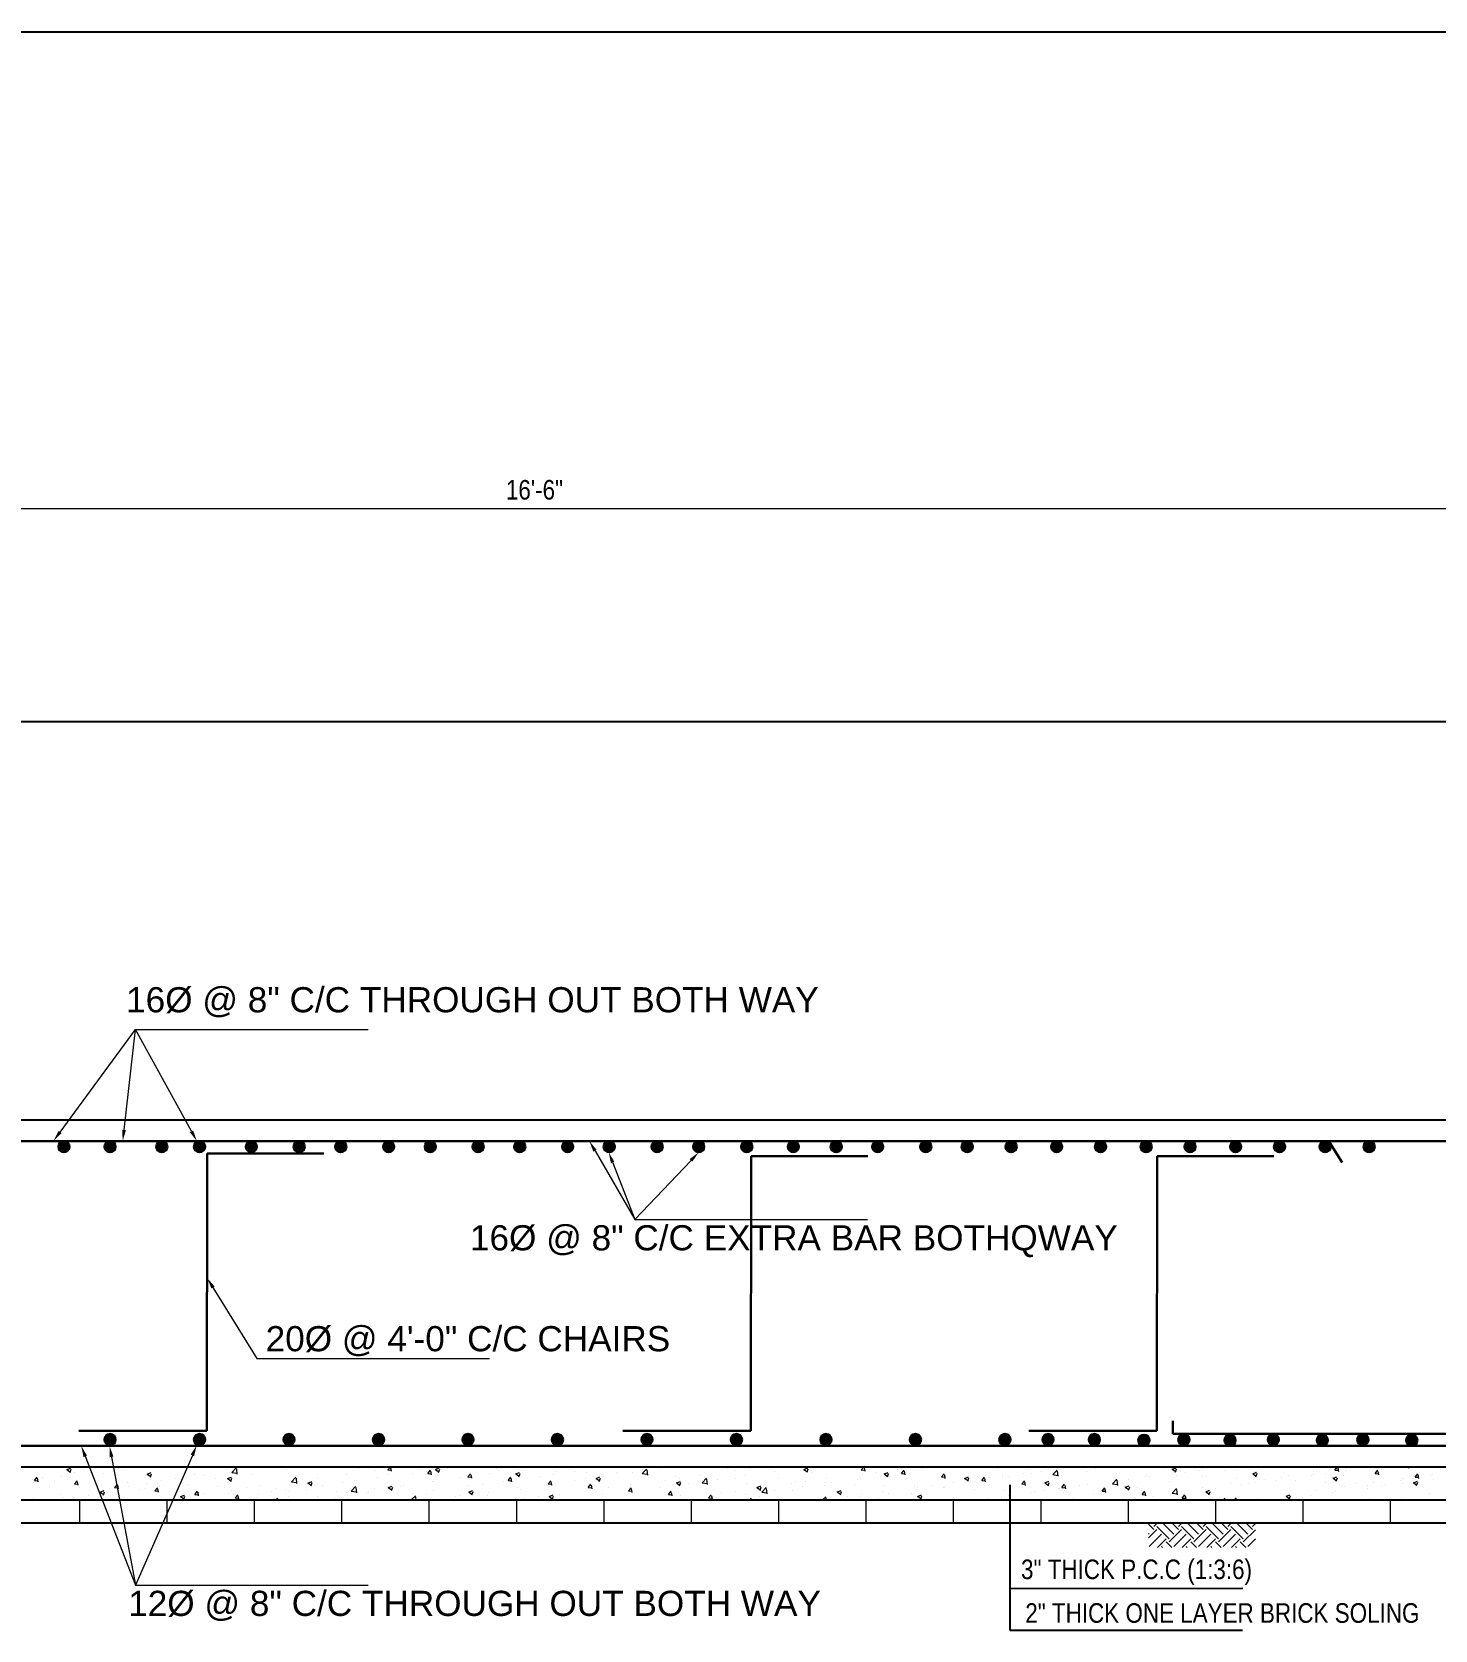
# Model space of a CAD drawing. Header units: inches. Extents: x 57837 to 133168, y 6972 to 27776.
# Drawn here: x 68206 to 68708, y 19465 to 20037 of the extents above; entities that cross this region are included whole.
import ezdxf

# ---------------------------------------------------------------- set-up
doc = ezdxf.new("R2010")
doc.units = ezdxf.units.IN
doc.header["$MEASUREMENT"] = 0
for name, color, linetype, lineweight in [('DIM', 2, 'Continuous', 13), ('HACTH', 153, 'Continuous', 5), ('HATCH', 74, 'Continuous', 5), ('ROD', 1, 'Continuous', 40), ('rod position', 1, 'Continuous', 30)]:
    doc.layers.add(name, color=color, linetype=linetype, lineweight=lineweight)
doc.layers.add('elevation', color=3, linetype='Continuous')
doc.layers.add('text', color=255, linetype='Continuous')
doc.styles.add('Arial', font='arial.ttf', dxfattribs={"height": 6.5})
doc.styles.get("Standard").update_dxf_attribs({"font": 'ARIALN.TTF', "height": 7})

msp = doc.modelspace()

# ---------------------------------------------------------------- hatches: boundary and pattern name
at = {"layer": 'ROD'}
h = msp.add_hatch(color=5, dxfattribs=at)
h.set_gradient(color1=(0, 0, 255), one_color=1, tint=1, name='SPHERICAL')
h.paths.add_polyline_path([(68219.85, 19637.99, 1), (68215.85, 19637.99, 1)])
h = msp.add_hatch(color=5, dxfattribs=at)
h.set_gradient(color1=(0, 0, 255), one_color=1, tint=1, name='SPHERICAL')
h.paths.add_polyline_path([(68236.34, 19637.99, 1), (68232.34, 19637.99, 1)])
h = msp.add_hatch(color=5, dxfattribs=at)
h.set_gradient(color1=(0, 0, 255), one_color=1, tint=1, name='SPHERICAL')
h.paths.add_polyline_path([(68254.85, 19637.99, 1), (68250.85, 19637.99, 1)])
h = msp.add_hatch(color=5, dxfattribs=at)
h.set_gradient(color1=(0, 0, 255), one_color=1, tint=1, name='SPHERICAL')
h.paths.add_polyline_path([(68268.34, 19637.99, 1), (68264.34, 19637.99, 1)])
h = msp.add_hatch(color=5, dxfattribs=at)
h.set_gradient(color1=(0, 0, 255), one_color=1, tint=1, name='SPHERICAL')
h.paths.add_polyline_path([(68286.85, 19637.99, 1), (68282.85, 19637.99, 1)])
h = msp.add_hatch(color=5, dxfattribs=at)
h.set_gradient(color1=(0, 0, 255), one_color=1, tint=1, name='SPHERICAL')
h.paths.add_polyline_path([(68303.97, 19637.99, 1), (68299.97, 19637.99, 1)])
h = msp.add_hatch(color=5, dxfattribs=at)
h.set_gradient(color1=(0, 0, 255), one_color=1, tint=1, name='SPHERICAL')
h.paths.add_polyline_path([(68318.85, 19637.99, 1), (68314.85, 19637.99, 1)])
h = msp.add_hatch(color=5, dxfattribs=at)
h.set_gradient(color1=(0, 0, 255), one_color=1, tint=1, name='SPHERICAL')
h.paths.add_polyline_path([(68335.97, 19637.99, 1), (68331.97, 19637.99, 1)])
h = msp.add_hatch(color=5, dxfattribs=at)
h.set_gradient(color1=(0, 0, 255), one_color=1, tint=1, name='SPHERICAL')
h.paths.add_polyline_path([(68350.85, 19637.99, 1), (68346.85, 19637.99, 1)])
h = msp.add_hatch(color=5, dxfattribs=at)
h.set_gradient(color1=(0, 0, 255), one_color=1, tint=1, name='SPHERICAL')
h.paths.add_polyline_path([(68367.97, 19637.99, 1), (68363.97, 19637.99, 1)])
h = msp.add_hatch(color=5, dxfattribs=at)
h.set_gradient(color1=(0, 0, 255), one_color=1, tint=1, name='SPHERICAL')
h.paths.add_polyline_path([(68382.85, 19637.99, 1), (68378.85, 19637.99, 1)])
h = msp.add_hatch(color=5, dxfattribs=at)
h.set_gradient(color1=(0, 0, 255), one_color=1, tint=1, name='SPHERICAL')
h.paths.add_polyline_path([(68399.97, 19637.99, 1), (68395.97, 19637.99, 1)])
h = msp.add_hatch(color=5, dxfattribs=at)
h.set_gradient(color1=(0, 0, 255), one_color=1, tint=1, name='SPHERICAL')
h.paths.add_polyline_path([(68414.85, 19637.99, 1), (68410.85, 19637.99, 1)])
h = msp.add_hatch(color=5, dxfattribs=at)
h.set_gradient(color1=(0, 0, 255), one_color=1, tint=1, name='SPHERICAL')
h.paths.add_polyline_path([(68431.97, 19637.99, 1), (68427.97, 19637.99, 1)])
h = msp.add_hatch(color=5, dxfattribs=at)
h.set_gradient(color1=(0, 0, 255), one_color=1, tint=1, name='SPHERICAL')
h.paths.add_polyline_path([(68446.85, 19637.99, 1), (68442.85, 19637.99, 1)])
h = msp.add_hatch(color=5, dxfattribs=at)
h.set_gradient(color1=(0, 0, 255), one_color=1, tint=1, name='SPHERICAL')
h.paths.add_polyline_path([(68464.03, 19637.99, 1), (68460.03, 19637.99, 1)])
h = msp.add_hatch(color=5, dxfattribs=at)
h.set_gradient(color1=(0, 0, 255), one_color=1, tint=1, name='SPHERICAL')
h.paths.add_polyline_path([(68480.67, 19637.99, 1), (68476.67, 19637.99, 1)])
h = msp.add_hatch(color=5, dxfattribs=at)
h.set_gradient(color1=(0, 0, 255), one_color=1, tint=1, name='SPHERICAL')
h.paths.add_polyline_path([(68496.03, 19637.99, 1), (68492.03, 19637.99, 1)])
h = msp.add_hatch(color=5, dxfattribs=at)
h.set_gradient(color1=(0, 0, 255), one_color=1, tint=1, name='SPHERICAL')
h.paths.add_polyline_path([(68510.85, 19637.99, 1), (68506.85, 19637.99, 1)])
h = msp.add_hatch(color=5, dxfattribs=at)
h.set_gradient(color1=(0, 0, 255), one_color=1, tint=1, name='SPHERICAL')
h.paths.add_polyline_path([(68528.03, 19637.99, 1), (68524.03, 19637.99, 1)])
h = msp.add_hatch(color=5, dxfattribs=at)
h.set_gradient(color1=(0, 0, 255), one_color=1, tint=1, name='SPHERICAL')
h.paths.add_polyline_path([(68542.85, 19637.99, 1), (68538.85, 19637.99, 1)])
h = msp.add_hatch(color=5, dxfattribs=at)
h.set_gradient(color1=(0, 0, 255), one_color=1, tint=1, name='SPHERICAL')
h.paths.add_polyline_path([(68558.55, 19637.99, 1), (68554.55, 19637.99, 1)])
h = msp.add_hatch(color=5, dxfattribs=at)
h.set_gradient(color1=(0, 0, 255), one_color=1, tint=1, name='SPHERICAL')
h.paths.add_polyline_path([(68574.85, 19637.99, 1), (68570.85, 19637.99, 1)])
h = msp.add_hatch(color=5, dxfattribs=at)
h.set_gradient(color1=(0, 0, 255), one_color=1, tint=1, name='SPHERICAL')
h.paths.add_polyline_path([(68590.55, 19637.99, 1), (68586.55, 19637.99, 1)])
h = msp.add_hatch(color=5, dxfattribs=at)
h.set_gradient(color1=(0, 0, 255), one_color=1, tint=1, name='SPHERICAL')
h.paths.add_polyline_path([(68606.85, 19637.99, 1), (68602.85, 19637.99, 1)])
h = msp.add_hatch(color=5, dxfattribs=at)
h.set_gradient(color1=(0, 0, 255), one_color=1, tint=1, name='SPHERICAL')
h.paths.add_polyline_path([(68622.55, 19637.99, 1), (68618.55, 19637.99, 1)])
h = msp.add_hatch(color=5, dxfattribs=at)
h.set_gradient(color1=(0, 0, 255), one_color=1, tint=1, name='SPHERICAL')
h.paths.add_polyline_path([(68638.85, 19637.99, 1), (68634.85, 19637.99, 1)])
h = msp.add_hatch(color=5, dxfattribs=at)
h.set_gradient(color1=(0, 0, 255), one_color=1, tint=1, name='SPHERICAL')
h.paths.add_polyline_path([(68654.55, 19637.99, 1), (68650.55, 19637.99, 1)])
h = msp.add_hatch(color=5, dxfattribs=at)
h.set_gradient(color1=(0, 0, 255), one_color=1, tint=1, name='SPHERICAL')
h.paths.add_polyline_path([(68670.85, 19637.99, 1), (68666.85, 19637.99, 1)])
h = msp.add_hatch(color=5, dxfattribs=at)
h.set_gradient(color1=(0, 0, 255), one_color=1, tint=1, name='SPHERICAL')
h.paths.add_polyline_path([(68686.6, 19637.99, 1), (68682.6, 19637.99, 1)])
h = msp.add_hatch(color=5, dxfattribs=at)
h.set_gradient(color1=(0, 0, 255), one_color=1, tint=1, name='SPHERICAL')
h.paths.add_polyline_path([(68236.34, 19533.22, 1), (68232.34, 19533.22, 1)])
h = msp.add_hatch(color=5, dxfattribs=at)
h.set_gradient(color1=(0, 0, 255), one_color=1, tint=1, name='SPHERICAL')
h.paths.add_polyline_path([(68268.34, 19533.22, 1), (68264.34, 19533.22, 1)])
h = msp.add_hatch(color=5, dxfattribs=at)
h.set_gradient(color1=(0, 0, 255), one_color=1, tint=1, name='SPHERICAL')
h.paths.add_polyline_path([(68300.34, 19533.22, 1), (68296.34, 19533.22, 1)])
h = msp.add_hatch(color=5, dxfattribs=at)
h.set_gradient(color1=(0, 0, 255), one_color=1, tint=1, name='SPHERICAL')
h.paths.add_polyline_path([(68332.34, 19533.22, 1), (68328.34, 19533.22, 1)])
h = msp.add_hatch(color=5, dxfattribs=at)
h.set_gradient(color1=(0, 0, 255), one_color=1, tint=1, name='SPHERICAL')
h.paths.add_polyline_path([(68364.34, 19533.22, 1), (68360.34, 19533.22, 1)])
h = msp.add_hatch(color=5, dxfattribs=at)
h.set_gradient(color1=(0, 0, 255), one_color=1, tint=1, name='SPHERICAL')
h.paths.add_polyline_path([(68396.34, 19533.22, 1), (68392.34, 19533.22, 1)])
h = msp.add_hatch(color=5, dxfattribs=at)
h.set_gradient(color1=(0, 0, 255), one_color=1, tint=1, name='SPHERICAL')
h.paths.add_polyline_path([(68428.34, 19533.22, 1), (68424.34, 19533.22, 1)])
h = msp.add_hatch(color=5, dxfattribs=at)
h.set_gradient(color1=(0, 0, 255), one_color=1, tint=1, name='SPHERICAL')
h.paths.add_polyline_path([(68460.34, 19533.22, 1), (68456.34, 19533.22, 1)])
h = msp.add_hatch(color=5, dxfattribs=at)
h.set_gradient(color1=(0, 0, 255), one_color=1, tint=1, name='SPHERICAL')
h.paths.add_polyline_path([(68492.34, 19533.22, 1), (68488.34, 19533.22, 1)])
h = msp.add_hatch(color=5, dxfattribs=at)
h.set_gradient(color1=(0, 0, 255), one_color=1, tint=1, name='SPHERICAL')
h.paths.add_polyline_path([(68524.34, 19533.22, 1), (68520.34, 19533.22, 1)])
h = msp.add_hatch(color=5, dxfattribs=at)
h.set_gradient(color1=(0, 0, 255), one_color=1, tint=1, name='SPHERICAL')
h.paths.add_polyline_path([(68556.34, 19533.22, 1), (68552.34, 19533.22, 1)])
h = msp.add_hatch(color=5, dxfattribs=at)
h.set_gradient(color1=(0, 0, 255), one_color=1, tint=1, name='SPHERICAL')
h.paths.add_polyline_path([(68571.76, 19533.22, 1), (68567.76, 19533.22, 1)])
h = msp.add_hatch(color=5, dxfattribs=at)
h.set_gradient(color1=(0, 0, 255), one_color=1, tint=1, name='SPHERICAL')
h.paths.add_polyline_path([(68588.34, 19533.22, 1), (68584.34, 19533.22, 1)])
h = msp.add_hatch(color=5, dxfattribs=at)
h.set_gradient(color1=(0, 0, 255), one_color=1, tint=1, name='SPHERICAL')
h.paths.add_polyline_path([(68606.04, 19532.96, 1), (68602.04, 19532.96, 1)])
h = msp.add_hatch(color=5, dxfattribs=at)
h.set_gradient(color1=(0, 0, 255), one_color=1, tint=1, name='SPHERICAL')
h.paths.add_polyline_path([(68620.34, 19533.22, 1), (68616.34, 19533.22, 1)])
h = msp.add_hatch(color=5, dxfattribs=at)
h.set_gradient(color1=(0, 0, 255), one_color=1, tint=1, name='SPHERICAL')
h.paths.add_polyline_path([(68636.85, 19532.96, 1), (68632.85, 19532.96, 1)])
h = msp.add_hatch(color=5, dxfattribs=at)
h.set_gradient(color1=(0, 0, 255), one_color=1, tint=1, name='SPHERICAL')
h.paths.add_polyline_path([(68652.34, 19533.22, 1), (68648.34, 19533.22, 1)])
h = msp.add_hatch(color=5, dxfattribs=at)
h.set_gradient(color1=(0, 0, 255), one_color=1, tint=1, name='SPHERICAL')
h.paths.add_polyline_path([(68669.85, 19532.96, 1), (68665.85, 19532.96, 1)])
h = msp.add_hatch(color=5, dxfattribs=at)
h.set_gradient(color1=(0, 0, 255), one_color=1, tint=1, name='SPHERICAL')
h.paths.add_polyline_path([(68684.34, 19533.22, 1), (68680.34, 19533.22, 1)])
h = msp.add_hatch(color=5, dxfattribs=at)
h.set_gradient(color1=(0, 0, 255), one_color=1, tint=1, name='SPHERICAL')
h.paths.add_polyline_path([(68701.85, 19532.96, 1), (68697.85, 19532.96, 1)])

# ---------------------------------------------------------------- linework, layer by layer
at = {"color": 1}
msp.add_line((67637.87, 20036.78), (70517.87, 20036.78), dxfattribs=at)
at = {"layer": 'DIM'}
msp.add_line((67994.35, 19866.35), (68778.35, 19866.35), dxfattribs=at)
at = {"layer": 'DIM', "lineweight": 13}
for p, q in [((68216.45, 19643.22), (68243.45, 19679.97)), ((68239.33, 19643.97), (68243.45, 19679.97)), ((68263.45, 19643.5), (68243.45, 19679.97)), ((68243.45, 19679.97), (68326.69, 19679.97)), ((68243.45, 19679.97), (68326.69, 19679.97)), ((68243.45, 19679.97), (68326.69, 19679.97)), ((68407.76, 19636.53), (68421.95, 19611.95)), ((68442.09, 19633.1), (68421.95, 19611.95)), ((68414.09, 19632.27), (68421.95, 19611.95)), ((68421.95, 19611.95), (68505.19, 19611.95)), ((68421.95, 19611.95), (68505.19, 19611.95)), ((68421.95, 19611.95), (68505.19, 19611.95)), ((68271.14, 19587.63), (68286.84, 19562.16)), ((68286.84, 19562.16), (68370.07, 19562.16)), ((68225.47, 19527.23), (68243.45, 19481.16)), ((68234.88, 19527.02), (68243.45, 19481.16)), ((68263.77, 19527.56), (68243.45, 19481.16)), ((68243.45, 19481.16), (68326.69, 19481.16)), ((68243.45, 19481.16), (68326.69, 19481.16)), ((68243.45, 19481.16), (68326.69, 19481.16))]:
    msp.add_line(p, q, dxfattribs=at)
at = {"layer": 'DIM', "linetype": 'ByBlock', "lineweight": -3}
for p, q in [((68556.06, 19517.02), (68556.06, 19465.07)), ((68556.06, 19479.98), (68639.39, 19479.99)), ((68556.06, 19465.07), (68639.34, 19465.08))]:
    msp.add_line(p, q, dxfattribs=at)
at = {"layer": 'DIM', "lineweight": 13}
for points in [[(68239.99, 19643.89), (68238.87, 19639.99), (68238.67, 19644.04)], [(68216.98, 19642.82), (68214.08, 19639.99), (68215.91, 19643.61)], [(68264.03, 19643.82), (68265.37, 19639.99), (68262.86, 19643.18)], [(68407.18, 19636.2), (68405.76, 19639.99), (68408.33, 19636.86)], [(68413.47, 19632.03), (68412.65, 19636), (68414.71, 19632.51)], [(68441.61, 19633.56), (68444.85, 19635.99), (68442.58, 19632.64)], [(68270.58, 19587.28), (68269.05, 19591.03), (68271.71, 19587.98)], [(68224.85, 19526.99), (68224.02, 19530.96), (68226.09, 19527.47)], [(68234.22, 19526.9), (68234.14, 19530.96), (68235.53, 19527.15)], [(68263.16, 19527.83), (68265.37, 19531.22), (68264.38, 19527.29)]]:
    msp.add_solid(points, dxfattribs=at)
at = {"layer": 'elevation'}
for p, q in [((68746.04, 19790.03), (68026.04, 19790.03)), ((68746.04, 19647.48), (68026.04, 19647.48)), ((67748.73, 19523.48), (70378.08, 19523.48)), ((67748.73, 19523.48), (70378.08, 19523.48)), ((70378.08, 19511.48), (67748.73, 19511.48)), ((70378.08, 19511.48), (67748.73, 19511.48)), ((67748.73, 19503.48), (70378.08, 19503.48))]:
    msp.add_line(p, q, dxfattribs=at)
at = {"layer": 'HACTH', "lineweight": 0}
for p, q in [((68206.73, 19518.8), (68206.73, 19518.8)), ((68207.29, 19518.6), (68208.26, 19519.75)), ((68207.29, 19518.6), (68208.49, 19518.5)), ((68208.64, 19518.12), (68208.41, 19519.37)), ((68208.54, 19519.27), (68208.54, 19519.27)), ((68210.08, 19519.55), (68210.08, 19519.55)), ((68214.42, 19518.72), (68214.42, 19518.72)), ((68216.83, 19520.08), (68216.83, 19520.08)), ((68218.88, 19522.46), (68220.28, 19522.99)), ((68218.88, 19522.46), (68219.88, 19521.79)), ((68219.21, 19518.82), (68219.21, 19518.82)), ((68220.03, 19521.4), (68220.44, 19522.61)), ((68221.64, 19517.35), (68222.6, 19518.5)), ((68221.74, 19521.55), (68221.74, 19521.55)), ((68227.05, 19520.39), (68227.05, 19520.39)), ((68227.22, 19521.58), (68227.22, 19521.58)), ((68229.89, 19518.37), (68229.89, 19518.37)), ((68232.06, 19521.05), (68232.06, 19521.05)), ((68237.48, 19522.99), (68237.48, 19522.99)), ((68239.63, 19522.04), (68239.63, 19522.04)), ((68247.63, 19520.86), (68249.03, 19521.39)), ((68247.63, 19520.86), (68248.62, 19520.18)), ((68248.77, 19519.8), (68249.18, 19521.01)), ((68252.71, 19518.56), (68252.71, 19518.56)), ((68257.73, 19519.11), (68257.73, 19519.11)), ((68264.37, 19520.56), (68264.37, 19520.56)), ((68268, 19520.52), (68268, 19520.52)), ((68272.22, 19519.14), (68272.22, 19519.14)), ((68276.04, 19522.56), (68276.04, 19522.56)), ((68276.37, 19519.25), (68277.77, 19519.79)), ((68276.37, 19519.25), (68277.36, 19518.58)), ((68277.22, 19519.8), (68277.22, 19519.8)), ((68277.52, 19518.2), (68277.92, 19519.41)), ((68277.91, 19521.43), (68279.47, 19523.06)), ((68277.91, 19521.43), (68279.69, 19521.16)), ((68278.1, 19521.8), (68278.1, 19521.8)), ((68279.85, 19520.82), (68279.62, 19522.72)), ((68284.8, 19520.79), (68284.8, 19520.79)), ((68288.49, 19523.3), (68288.49, 19523.3)), ((68297.43, 19522.46), (68297.43, 19522.46)), ((68299.26, 19518.12), (68300.82, 19519.75)), ((68301.19, 19517.51), (68300.97, 19519.41)), ((68302.43, 19523.12), (68302.43, 19523.12)), ((68308.62, 19519.33), (68308.62, 19519.33)), ((68319.01, 19520.83), (68319.01, 19520.83)), ((68320.63, 19523.12), (68320.56, 19523.48)), ((68321.87, 19518.64), (68321.87, 19518.64)), ((68322.39, 19518.55), (68322.39, 19518.55)), ((68322.85, 19523.48), (68322.91, 19523.43)), ((68323.06, 19523.05), (68323.21, 19523.48)), ((68329.27, 19522.23), (68329.27, 19522.23)), ((68329.96, 19519.54), (68329.96, 19519.54)), ((68333.53, 19520.64), (68333.53, 19520.64)), ((68333.62, 19522.35), (68334.57, 19523.48)), ((68333.62, 19522.35), (68334.82, 19522.25)), ((68334.97, 19521.86), (68334.74, 19523.12)), ((68342.59, 19521.21), (68342.59, 19521.21)), ((68345.19, 19522.64), (68345.19, 19522.64)), ((68347.6, 19521.87), (68347.6, 19521.87)), ((68347.97, 19521.1), (68348.93, 19522.25)), ((68347.97, 19521.1), (68349.16, 19520.99)), ((68349.32, 19520.61), (68349.09, 19521.86)), ((68349.52, 19518.36), (68349.52, 19518.36)), ((68349.99, 19518.25), (68349.99, 19518.25)), ((68350.66, 19522.5), (68352.06, 19523.04)), ((68350.66, 19522.5), (68351.65, 19521.83)), ((68351.81, 19521.45), (68352.21, 19522.66)), ((68355.17, 19522.86), (68355.17, 19522.86)), ((68359.79, 19519.76), (68359.79, 19519.76)), ((68361.65, 19520.25), (68361.65, 19520.25)), ((68361.9, 19523.18), (68361.9, 19523.18)), ((68362.31, 19519.84), (68363.28, 19520.99)), ((68362.31, 19519.84), (68363.51, 19519.74)), ((68363.66, 19519.35), (68363.43, 19520.61)), ((68369.89, 19521.05), (68369.89, 19521.05)), ((68372.58, 19522.73), (68372.58, 19522.73)), ((68373.31, 19522.25), (68373.31, 19522.25)), ((68375.12, 19518.29), (68375.12, 19518.29)), ((68376.66, 19518.59), (68377.62, 19519.74)), ((68376.66, 19518.59), (68377.85, 19518.48)), ((68378.01, 19518.1), (68377.78, 19519.35)), ((68379.4, 19520.9), (68380.8, 19521.44)), ((68379.4, 19520.9), (68380.4, 19520.23)), ((68380.28, 19522.54), (68380.28, 19522.54)), ((68380.55, 19519.85), (68380.95, 19521.05)), ((68383.26, 19522.28), (68383.26, 19522.28)), ((68387.76, 19519.96), (68387.76, 19519.96)), ((68391, 19517.33), (68391.97, 19518.48)), ((68392.76, 19520.62), (68392.76, 19520.62)), ((68393.93, 19521.83), (68393.93, 19521.83)), ((68400.34, 19521.61), (68400.34, 19521.61)), ((68400.41, 19518.58), (68400.41, 19518.58)), ((68404.28, 19519.26), (68404.28, 19519.26)), ((68404.61, 19521.37), (68404.61, 19521.37)), ((68408.14, 19519.3), (68409.54, 19519.83)), ((68408.14, 19519.3), (68409.14, 19518.63)), ((68409.29, 19518.24), (68409.7, 19519.45)), ((68410.79, 19520.08), (68410.79, 19520.08)), ((68412.97, 19523.28), (68412.97, 19523.28)), ((68415.29, 19520.92), (68415.29, 19520.92)), ((68415.94, 19521.26), (68415.94, 19521.26)), ((68421.06, 19521.48), (68421.06, 19521.48)), ((68424.68, 19521.05), (68426.23, 19522.68)), ((68424.68, 19521.05), (68426.46, 19520.78)), ((68425.96, 19520.47), (68425.96, 19520.47)), ((68426.61, 19520.44), (68426.39, 19522.34)), ((68427.61, 19523.26), (68427.61, 19523.26)), ((68431.17, 19522.76), (68431.17, 19522.76)), ((68432.92, 19518.71), (68432.92, 19518.71)), ((68436.64, 19520.02), (68436.64, 19520.02)), ((68436.89, 19517.7), (68438.29, 19518.23)), ((68437.93, 19519.37), (68437.93, 19519.37)), ((68445.5, 19520.36), (68445.5, 19520.36)), ((68446.02, 19517.74), (68447.58, 19519.37)), ((68447.31, 19519.57), (68447.31, 19519.57)), ((68447.95, 19517.13), (68447.73, 19519.03)), ((68451.58, 19519.01), (68451.58, 19519.01)), ((68454.68, 19523.48), (68454.68, 19523.47)), ((68454.84, 19523.09), (68454.97, 19523.48)), ((68457.99, 19519.12), (68457.99, 19519.12)), ((68458.13, 19522.03), (68458.13, 19522.03)), ((68461.68, 19520.29), (68461.68, 19520.29)), ((68463.14, 19522.69), (68463.14, 19522.69)), ((68468.67, 19518.67), (68468.67, 19518.67)), ((68472.07, 19521.79), (68472.07, 19521.79)), ((68473.44, 19519.34), (68473.44, 19519.34)), ((68482.34, 19523.2), (68482.34, 19523.2)), ((68482.43, 19522.54), (68483.83, 19523.08)), ((68482.43, 19522.54), (68483.43, 19521.87)), ((68483.58, 19521.49), (68483.99, 19522.7)), ((68485.1, 19521.34), (68485.1, 19521.34)), ((68489.99, 19523.1), (68489.93, 19523.48)), ((68490.66, 19519.11), (68490.66, 19519.11)), ((68496.76, 19523.34), (68496.76, 19523.34)), ((68501.56, 19518.95), (68501.56, 19518.95)), ((68502.58, 19519.32), (68502.58, 19519.32)), ((68502.99, 19522.34), (68503.95, 19523.48)), ((68502.99, 19522.34), (68504.19, 19522.23)), ((68503.29, 19520.78), (68503.29, 19520.78)), ((68504.34, 19521.85), (68504.11, 19523.1)), ((68508.3, 19521.44), (68508.3, 19521.44)), ((68511.18, 19520.94), (68512.58, 19521.48)), ((68511.18, 19520.94), (68512.17, 19520.27)), ((68512.32, 19519.89), (68512.73, 19521.1)), ((68512.85, 19520.73), (68512.85, 19520.73)), ((68513.22, 19520.95), (68513.22, 19520.95)), ((68515.88, 19522.43), (68515.88, 19522.43)), ((68517.34, 19521.08), (68518.3, 19522.23)), ((68517.34, 19521.08), (68518.53, 19520.98)), ((68518.68, 19520.59), (68518.45, 19521.85)), ((68522.95, 19522.01), (68522.95, 19522.01)), ((68524.88, 19522.96), (68524.88, 19522.96)), ((68531.68, 19519.83), (68532.65, 19520.98)), ((68531.68, 19519.83), (68532.88, 19519.72)), ((68533.03, 19519.34), (68532.8, 19520.59)), ((68539.92, 19519.34), (68541.32, 19519.88)), ((68539.92, 19519.34), (68540.91, 19518.67)), ((68540.92, 19523.44), (68540.92, 19523.44)), ((68541.07, 19518.29), (68541.47, 19519.5)), ((68543.37, 19518.26), (68543.37, 19518.26)), ((68546.03, 19518.57), (68546.99, 19519.72)), ((68546.03, 19518.57), (68547.22, 19518.47)), ((68547.37, 19518.08), (68547.14, 19519.34)), ((68548.46, 19519.53), (68548.46, 19519.53)), ((68551.6, 19522.99), (68551.6, 19522.99)), ((68552.02, 19523.37), (68552.01, 19523.48)), ((68553.46, 19520.19), (68553.46, 19520.19)), ((68553.47, 19519.54), (68553.47, 19519.54)), ((68555.85, 19519.96), (68555.85, 19519.96)), ((68560.37, 19517.32), (68561.34, 19518.47)), ((68561.04, 19521.18), (68561.04, 19521.18)), ((68562.28, 19522.54), (68562.28, 19522.54)), ((68563.86, 19521.04), (68563.86, 19521.04)), ((68567.51, 19521.96), (68567.51, 19521.96)), ((68568.66, 19517.74), (68570.06, 19518.28)), ((68571.44, 19520.67), (68573, 19522.3)), ((68571.44, 19520.67), (68573.22, 19520.4)), ((68572.95, 19522.09), (68572.95, 19522.09)), ((68573.37, 19520.06), (68573.15, 19521.96)), ((68573.67, 19522.85), (68573.67, 19522.85)), ((68574.13, 19522.45), (68574.13, 19522.45)), ((68583.63, 19521.64), (68583.63, 19521.64)), ((68586.61, 19523.14), (68586.73, 19523.48)), ((68592.78, 19517.36), (68594.34, 19518.99)), ((68593.62, 19518.28), (68593.62, 19518.28)), ((68594.3, 19521.19), (68594.3, 19521.19)), ((68594.37, 19518.57), (68594.37, 19518.57)), ((68594.71, 19516.75), (68594.49, 19518.65)), ((68598.63, 19518.94), (68598.63, 19518.94)), ((68600.76, 19523.42), (68600.76, 19523.42)), ((68604.64, 19519.98), (68604.64, 19519.98)), ((68604.98, 19520.73), (68604.98, 19520.73)), ((68606.2, 19519.93), (68606.2, 19519.93)), ((68611.44, 19522.97), (68611.44, 19522.97)), ((68614.21, 19522.59), (68615.61, 19523.13)), ((68614.21, 19522.59), (68615.2, 19521.92)), ((68614.74, 19521.26), (68614.74, 19521.26)), ((68615.36, 19521.53), (68615.76, 19522.74)), ((68615.66, 19520.28), (68615.66, 19520.28)), ((68618.83, 19521.6), (68618.83, 19521.6)), ((68622.12, 19522.52), (68622.12, 19522.52)), ((68623.84, 19522.26), (68623.84, 19522.26)), ((68625.01, 19520.04), (68625.01, 19520.04)), ((68625.13, 19522.76), (68625.13, 19522.76)), ((68626.33, 19519.83), (68626.33, 19519.83)), ((68631.42, 19523.25), (68631.42, 19523.25)), ((68632.79, 19522.07), (68632.79, 19522.07)), ((68636.67, 19522.04), (68636.67, 19522.04)), ((68637.01, 19519.38), (68637.01, 19519.38)), ((68642.95, 19520.99), (68644.35, 19521.52)), ((68642.95, 19520.99), (68643.94, 19520.32)), ((68643.47, 19521.62), (68643.47, 19521.62)), ((68644.1, 19519.93), (68644.5, 19521.14)), ((68645.26, 19518.79), (68645.26, 19518.79)), ((68647.69, 19518.93), (68647.69, 19518.93)), ((68651.37, 19518.68), (68651.37, 19518.68)), ((68653.12, 19519.65), (68653.12, 19519.65)), ((68654.15, 19521.17), (68654.15, 19521.17)), ((68655.65, 19520.29), (68655.65, 19520.29)), ((68658.36, 19518.48), (68658.36, 19518.48)), ((68659.15, 19523.48), (68659.21, 19523.47)), ((68659.36, 19523.09), (68659.29, 19523.48)), ((68664, 19520.35), (68664, 19520.35)), ((68664.79, 19521.65), (68664.79, 19521.65)), ((68664.82, 19520.71), (68664.82, 19520.71)), ((68665.92, 19521.7), (68665.92, 19521.7)), ((68669, 19521.01), (68669, 19521.01)), ((68671.69, 19519.38), (68673.09, 19519.92)), ((68671.69, 19519.38), (68672.69, 19518.71)), ((68672.36, 19522.32), (68673.32, 19523.47)), ((68672.36, 19522.32), (68673.55, 19522.22)), ((68672.84, 19518.33), (68673.25, 19519.54)), ((68673.71, 19521.83), (68673.48, 19523.08)), ((68675.5, 19520.26), (68675.5, 19520.26)), ((68676.02, 19522.98), (68676.02, 19522.98)), ((68676.58, 19522), (68676.58, 19522)), ((68686.18, 19519.81), (68686.18, 19519.81)), ((68686.7, 19521.06), (68687.67, 19522.21)), ((68686.7, 19521.06), (68687.9, 19520.96)), ((68688.05, 19520.58), (68687.82, 19521.83)), ((68695.75, 19518.66), (68695.75, 19518.66)), ((68696.43, 19519.23), (68696.43, 19519.23)), ((68696.85, 19519.36), (68696.85, 19519.36)), ((68697.68, 19523.48), (68698.63, 19523.33)), ((68698.79, 19522.99), (68698.73, 19523.48)), ((68700.44, 19517.78), (68701.84, 19518.32)), ((68701.05, 19519.81), (68702.01, 19520.96)), ((68701.05, 19519.81), (68702.24, 19519.7)), ((68702.4, 19519.32), (68702.17, 19520.57)), ((68706.53, 19520.51), (68706.53, 19520.51)), ((68707.42, 19520.66), (68707.42, 19520.66)), ((68707.53, 19518.91), (68707.53, 19518.91)), ((68206.85, 19517.73), (68206.85, 19517.73)), ((68212.76, 19516.59), (68212.76, 19516.59)), ((68216.58, 19513.42), (68216.58, 19513.42)), ((68217.72, 19512.55), (68217.72, 19512.55)), ((68221.64, 19517.35), (68222.83, 19517.24)), ((68222.99, 19516.86), (68222.75, 19518.11)), ((68223.43, 19516.14), (68223.43, 19516.14)), ((68226.8, 19513.16), (68226.8, 19513.16)), ((68226.97, 19514.92), (68226.97, 19514.92)), ((68229.38, 19514.55), (68229.38, 19514.55)), ((68230.82, 19514.4), (68232.22, 19514.94)), ((68230.82, 19514.4), (68231.82, 19513.73)), ((68231.97, 19513.35), (68232.37, 19514.56)), ((68234.11, 19515.69), (68234.11, 19515.69)), ((68234.37, 19514.15), (68234.37, 19514.15)), ((68235.98, 19516.09), (68236.95, 19517.24)), ((68235.98, 19516.09), (68237.18, 19515.99)), ((68237.33, 19515.61), (68237.1, 19516.86)), ((68237.24, 19516.33), (68237.24, 19516.33)), ((68240.57, 19517.92), (68240.57, 19517.92)), ((68241.05, 19516.56), (68241.05, 19516.56)), ((68244.78, 19515.23), (68244.78, 19515.23)), ((68247, 19515.82), (68247, 19515.82)), ((68247.34, 19517.61), (68247.34, 19517.61)), ((68250.33, 19514.84), (68251.29, 19515.99)), ((68250.33, 19514.84), (68251.52, 19514.73)), ((68251.24, 19517.47), (68251.24, 19517.47)), ((68251.68, 19514.35), (68251.44, 19515.6)), ((68252.01, 19516.48), (68252.01, 19516.48)), ((68255.46, 19514.78), (68255.46, 19514.78)), ((68259.56, 19512.8), (68260.96, 19513.34)), ((68259.56, 19512.8), (68260.56, 19512.13)), ((68259.58, 19517.47), (68259.58, 19517.47)), ((68260.71, 19511.75), (68261.12, 19512.96)), ((68261.92, 19517.02), (68261.92, 19517.02)), ((68264.67, 19513.58), (68265.64, 19514.73)), ((68264.67, 19513.58), (68265.87, 19513.48)), ((68266.02, 19513.1), (68265.79, 19514.35)), ((68266.14, 19514.33), (68266.14, 19514.33)), ((68267.76, 19513.86), (68267.76, 19513.86)), ((68272.6, 19516.57), (68272.6, 19516.57)), ((68276.81, 19513.88), (68276.81, 19513.88)), ((68277.86, 19515.14), (68277.86, 19515.14)), ((68279.02, 19512.33), (68279.98, 19513.48)), ((68279.54, 19512.91), (68279.54, 19512.91)), ((68280.37, 19511.84), (68280.13, 19513.09)), ((68283.27, 19516.12), (68283.27, 19516.12)), ((68286.88, 19512.63), (68286.88, 19512.63)), ((68287.49, 19513.43), (68287.49, 19513.43)), ((68288.25, 19516.64), (68288.25, 19516.64)), ((68292.17, 19514.57), (68292.17, 19514.57)), ((68293.95, 19515.67), (68293.95, 19515.67)), ((68297.17, 19515.23), (68297.17, 19515.23)), ((68298.17, 19512.98), (68298.17, 19512.98)), ((68298.52, 19518.05), (68298.52, 19518.05)), ((68298.54, 19514.63), (68298.54, 19514.63)), ((68299.26, 19518.12), (68301.04, 19517.85)), ((68304.63, 19515.21), (68304.63, 19515.21)), ((68304.75, 19516.22), (68304.75, 19516.22)), ((68305.11, 19517.65), (68306.51, 19518.19)), ((68305.11, 19517.65), (68306.11, 19516.98)), ((68306.26, 19516.6), (68306.66, 19517.81)), ((68308.37, 19512.67), (68308.37, 19512.67)), ((68308.84, 19512.53), (68308.84, 19512.53)), ((68310.2, 19516.63), (68310.2, 19516.63)), ((68315.3, 19514.76), (68315.3, 19514.76)), ((68317.38, 19517.89), (68317.38, 19517.89)), ((68318.76, 19514.17), (68318.76, 19514.17)), ((68320.6, 19514.81), (68322.16, 19516.44)), ((68320.6, 19514.81), (68322.38, 19514.54)), ((68322.54, 19514.2), (68322.31, 19516.09)), ((68325.98, 19514.31), (68325.98, 19514.31)), ((68326.66, 19514.25), (68326.66, 19514.25)), ((68329.03, 19515.58), (68329.03, 19515.58)), ((68333.85, 19516.05), (68335.25, 19516.59)), ((68333.85, 19516.05), (68334.85, 19515.38)), ((68335, 19515), (68335.41, 19516.21)), ((68336.66, 19513.86), (68336.66, 19513.86)), ((68337.33, 19513.32), (68337.33, 19513.32)), ((68338.32, 19516.25), (68338.32, 19516.25)), ((68339.13, 19516.86), (68339.13, 19516.86)), ((68341.95, 19511.5), (68343.51, 19513.12)), ((68342.34, 19513.98), (68342.34, 19513.98)), ((68343.81, 19511.48), (68343.66, 19512.78)), ((68347.33, 19513.41), (68347.33, 19513.41)), ((68349.91, 19514.97), (68349.91, 19514.97)), ((68358.01, 19512.96), (68358.01, 19512.96)), ((68359.55, 19513.11), (68359.55, 19513.11)), ((68362.54, 19516.64), (68362.54, 19516.64)), ((68362.6, 19514.45), (68364, 19514.99)), ((68362.6, 19514.45), (68363.59, 19513.78)), ((68363.74, 19513.4), (68364.15, 19514.6)), ((68367.55, 19517.3), (68367.55, 19517.3)), ((68369.29, 19513.25), (68369.29, 19513.25)), ((68369.65, 19514.39), (68369.65, 19514.39)), ((68380.04, 19515.89), (68380.04, 19515.89)), ((68380.95, 19515.25), (68380.95, 19515.25)), ((68387.5, 19512.73), (68387.5, 19512.73)), ((68390.3, 19517.3), (68390.3, 19517.3)), ((68391, 19517.33), (68392.2, 19517.23)), ((68391.34, 19512.85), (68392.74, 19513.38)), ((68391.34, 19512.85), (68392.33, 19512.18)), ((68392.35, 19516.84), (68392.12, 19518.1)), ((68392.49, 19511.79), (68392.89, 19513)), ((68392.62, 19517.26), (68392.62, 19517.26)), ((68395.08, 19513.73), (68395.08, 19513.73)), ((68405.35, 19516.08), (68406.31, 19517.23)), ((68405.35, 19516.08), (68406.55, 19515.97)), ((68406.7, 19515.59), (68406.47, 19516.84)), ((68407.71, 19515.39), (68407.71, 19515.39)), ((68410.55, 19513.42), (68410.55, 19513.42)), ((68412.71, 19516.05), (68412.71, 19516.05)), ((68419.69, 19514.82), (68420.66, 19515.97)), ((68419.69, 19514.82), (68420.89, 19514.72)), ((68420.29, 19517.04), (68420.29, 19517.04)), ((68421.04, 19514.33), (68420.81, 19515.59)), ((68420.82, 19514.83), (68420.82, 19514.83)), ((68430.92, 19516.11), (68430.92, 19516.11)), ((68434.04, 19513.57), (68435, 19514.72)), ((68434.04, 19513.57), (68435.24, 19513.46)), ((68435.39, 19513.08), (68435.16, 19514.33)), ((68436.89, 19517.7), (68437.88, 19517.02)), ((68438.03, 19516.64), (68438.44, 19517.85)), ((68438.44, 19513.33), (68438.44, 19513.33)), ((68441.31, 19517.61), (68441.31, 19517.61)), ((68446.02, 19517.74), (68447.8, 19517.47)), ((68448.39, 19512.31), (68449.35, 19513.46)), ((68449.73, 19511.82), (68449.5, 19513.08)), ((68450.11, 19515.33), (68450.11, 19515.33)), ((68452.87, 19514.14), (68452.87, 19514.14)), ((68457.88, 19514.8), (68457.88, 19514.8)), ((68461.44, 19513.64), (68461.44, 19513.64)), ((68461.77, 19517.34), (68461.77, 19517.34)), ((68465.45, 19515.79), (68465.45, 19515.79)), ((68465.63, 19516.09), (68467.03, 19516.63)), ((68465.63, 19516.09), (68466.62, 19515.42)), ((68466.56, 19512.94), (68466.56, 19512.94)), ((68466.78, 19515.04), (68467.18, 19516.25)), ((68467.37, 19514.43), (68468.92, 19516.06)), ((68467.37, 19514.43), (68469.14, 19514.16)), ((68469.3, 19513.82), (68469.08, 19515.71)), ((68471.83, 19515.14), (68471.83, 19515.14)), ((68478.08, 19517.46), (68478.08, 19517.46)), ((68478.23, 19514.95), (68478.23, 19514.95)), ((68479.34, 19518.22), (68479.34, 19518.22)), ((68482.09, 19516.54), (68482.09, 19516.54)), ((68483.09, 19518.12), (68483.09, 19518.12)), ((68489.05, 19511.48), (68490.27, 19512.75)), ((68489.89, 19516.95), (68489.89, 19516.95)), ((68490.02, 19517.77), (68490.02, 19517.77)), ((68492.2, 19517.82), (68492.2, 19517.82)), ((68494.37, 19514.49), (68495.77, 19515.03)), ((68494.37, 19514.49), (68495.37, 19513.82)), ((68495.52, 19513.44), (68495.92, 19514.65)), ((68498.03, 19512.89), (68498.03, 19512.89)), ((68500.7, 19517.31), (68500.7, 19517.31)), ((68502.34, 19512.67), (68502.34, 19512.67)), ((68503.04, 19513.55), (68503.04, 19513.55)), ((68510.61, 19514.55), (68510.61, 19514.55)), ((68511.37, 19516.86), (68511.37, 19516.86)), ((68512.61, 19514.07), (68512.61, 19514.07)), ((68520.86, 19513.95), (68520.86, 19513.95)), ((68522.05, 19516.41), (68522.05, 19516.41)), ((68522.71, 19515.35), (68522.71, 19515.35)), ((68523.11, 19512.89), (68524.51, 19513.43)), ((68523.11, 19512.89), (68524.11, 19512.22)), ((68523.25, 19516.21), (68523.25, 19516.21)), ((68524.26, 19511.84), (68524.67, 19513.05)), ((68528.25, 19516.87), (68528.25, 19516.87)), ((68532.52, 19515.96), (68532.52, 19515.96)), ((68532.73, 19515.96), (68532.73, 19515.96)), ((68533.1, 19516.85), (68533.1, 19516.85)), ((68535.83, 19517.86), (68535.83, 19517.86)), ((68543.4, 19515.51), (68543.4, 19515.51)), ((68544.18, 19517.96), (68544.18, 19517.96)), ((68553.23, 19512.88), (68553.23, 19512.88)), ((68554.08, 19515.06), (68554.08, 19515.06)), ((68555.78, 19513.3), (68555.78, 19513.3)), ((68560.37, 19517.32), (68561.57, 19517.21)), ((68561.72, 19516.83), (68561.49, 19518.08)), ((68563.61, 19514.38), (68563.61, 19514.38)), ((68564.76, 19514.61), (68564.76, 19514.61)), ((68568.41, 19514.96), (68568.41, 19514.96)), ((68568.66, 19517.74), (68569.66, 19517.07)), ((68569.81, 19516.69), (68570.21, 19517.89)), ((68573.42, 19515.62), (68573.42, 19515.62)), ((68573.88, 19515.79), (68573.88, 19515.79)), ((68574.72, 19516.06), (68575.68, 19517.21)), ((68574.72, 19516.06), (68575.91, 19515.96)), ((68575.43, 19514.16), (68575.43, 19514.16)), ((68576.07, 19515.57), (68575.83, 19516.83)), ((68580.99, 19516.61), (68580.99, 19516.61)), ((68583.99, 19517.07), (68583.99, 19517.07)), ((68586.11, 19513.71), (68586.11, 19513.71)), ((68589.06, 19514.81), (68590.03, 19515.95)), ((68589.06, 19514.81), (68590.26, 19514.7)), ((68590.01, 19514.03), (68590.01, 19514.03)), ((68590.41, 19514.32), (68590.18, 19515.57)), ((68592.78, 19517.36), (68594.56, 19517.09)), ((68596.78, 19513.26), (68596.78, 19513.26)), ((68597.4, 19516.14), (68598.8, 19516.67)), ((68597.4, 19516.14), (68598.4, 19515.47)), ((68598.55, 19515.08), (68598.96, 19516.29)), ((68601.68, 19516.04), (68601.68, 19516.04)), ((68603.41, 19513.55), (68604.37, 19514.7)), ((68603.41, 19513.55), (68604.6, 19513.45)), ((68604.4, 19513.32), (68604.4, 19513.32)), ((68604.76, 19513.06), (68604.52, 19514.32)), ((68607.46, 19512.8), (68607.46, 19512.8)), ((68613.34, 19518.04), (68613.34, 19518.04)), ((68613.57, 19513.71), (68613.57, 19513.71)), ((68614.13, 19514.05), (68615.69, 19515.68)), ((68614.13, 19514.05), (68615.91, 19513.78)), ((68614.5, 19514.6), (68614.5, 19514.6)), ((68616.06, 19513.44), (68615.84, 19515.33)), ((68617.75, 19512.3), (68618.72, 19513.44)), ((68618.13, 19513.65), (68618.13, 19513.65)), ((68618.58, 19514.37), (68618.58, 19514.37)), ((68619.1, 19511.81), (68618.87, 19513.06)), ((68624.89, 19516.1), (68624.89, 19516.1)), ((68626.15, 19515.37), (68626.15, 19515.37)), ((68626.15, 19514.54), (68627.55, 19515.07)), ((68626.15, 19514.54), (68627.14, 19513.86)), ((68627.29, 19513.48), (68627.7, 19514.69)), ((68629.8, 19515.65), (68629.8, 19515.65)), ((68635.16, 19517.51), (68635.16, 19517.51)), ((68638.78, 19517.03), (68638.78, 19517.03)), ((68641.46, 19517.65), (68641.46, 19517.65)), ((68643.79, 19517.69), (68643.79, 19517.69)), ((68654.89, 19512.93), (68656.29, 19513.47)), ((68654.89, 19512.93), (68655.88, 19512.26)), ((68655.4, 19513.63), (68655.4, 19513.63)), ((68656.04, 19511.88), (68656.44, 19513.09)), ((68660.76, 19512.65), (68660.76, 19512.65)), ((68663.74, 19513.12), (68663.74, 19513.12)), ((68665.67, 19515.04), (68665.67, 19515.04)), ((68669.04, 19518.03), (68669.04, 19518.03)), ((68671.32, 19514.12), (68671.32, 19514.12)), ((68672.43, 19514.66), (68672.43, 19514.66)), ((68675.78, 19516.32), (68675.78, 19516.32)), ((68679.72, 19517.58), (68679.72, 19517.58)), ((68683.95, 19515.78), (68683.95, 19515.78)), ((68684.09, 19516.66), (68684.09, 19516.66)), ((68686.16, 19517.82), (68686.16, 19517.82)), ((68688.96, 19516.44), (68688.96, 19516.44)), ((68690.39, 19517.13), (68690.39, 19517.13)), ((68696.19, 19512.57), (68696.19, 19512.57)), ((68696.53, 19517.43), (68696.53, 19517.43)), ((68700.44, 19517.78), (68701.43, 19517.11)), ((68701.07, 19516.67), (68701.07, 19516.67)), ((68701.58, 19516.73), (68701.99, 19517.94)), ((68706.29, 19513.85), (68706.29, 19513.85)), ((68206.48, 19512.14), (68206.48, 19512.14)), ((68221.79, 19512.5), (68221.79, 19512.5)), ((68257.49, 19512.45), (68257.49, 19512.45)), ((68271.96, 19511.91), (68271.96, 19511.91)), ((68279.02, 19512.33), (68280.21, 19512.22)), ((68289.02, 19511.48), (68289.71, 19511.74)), ((68293.7, 19511.48), (68294.33, 19512.22)), ((68294.55, 19511.48), (68294.48, 19511.84)), ((68314.99, 19512.24), (68314.99, 19512.24)), ((68319.52, 19512.08), (68319.52, 19512.08)), ((68324.7, 19511.66), (68324.7, 19511.66)), ((68330.2, 19511.63), (68330.2, 19511.63)), ((68341.95, 19511.5), (68342.12, 19511.48)), ((68349.28, 19511.7), (68349.28, 19511.7)), ((68368.68, 19512.51), (68368.68, 19512.51)), ((68379.36, 19512.06), (68379.36, 19512.06)), ((68382.49, 19512.07), (68382.49, 19512.07)), ((68390.04, 19511.61), (68390.04, 19511.61)), ((68400.16, 19511.92), (68400.16, 19511.92)), ((68420.68, 19511.48), (68421.48, 19511.78)), ((68432.66, 19511.48), (68432.66, 19511.48)), ((68440.24, 19512.48), (68440.24, 19512.48)), ((68448.39, 19512.31), (68449.58, 19512.21)), ((68451.34, 19512.36), (68451.34, 19512.36)), ((68463.08, 19511.48), (68463.69, 19512.21)), ((68463.91, 19511.48), (68463.85, 19511.82)), ((68490.53, 19511.48), (68490.42, 19512.4)), ((68509.19, 19511.95), (68509.19, 19511.95)), ((68543.12, 19511.6), (68543.12, 19511.6)), ((68543.2, 19511.64), (68543.2, 19511.64)), ((68548.2, 19512.3), (68548.2, 19512.3)), ((68552.34, 19511.48), (68553.26, 19511.83)), ((68578.35, 19512.03), (68578.35, 19512.03)), ((68594.13, 19511.91), (68594.13, 19511.91)), ((68600.94, 19512.05), (68600.94, 19512.05)), ((68606.47, 19511.64), (68606.47, 19511.64)), ((68617.75, 19512.3), (68618.95, 19512.19)), ((68618.14, 19512.35), (68618.14, 19512.35)), ((68628.81, 19511.9), (68628.81, 19511.9)), ((68632.46, 19511.48), (68633.06, 19512.19)), ((68633.28, 19511.48), (68633.21, 19511.81)), ((68636.18, 19511.48), (68637.03, 19512.37)), ((68637.25, 19511.48), (68637.18, 19512.02)), ((68645.02, 19512.13), (68645.02, 19512.13)), ((68658.74, 19512.46), (68658.74, 19512.46)), ((68684, 19511.48), (68685.03, 19511.87)), ((68685.18, 19511.48), (68685.18, 19511.49))]:
    msp.add_line(p, q, dxfattribs=at)
at = {"layer": 'HACTH', "color": 3}
for p, q in [((68223.51, 19503.48), (68223.51, 19511.48)), ((68254.76, 19503.48), (68254.76, 19511.48)), ((68286.01, 19503.48), (68286.01, 19511.48)), ((68317.26, 19503.48), (68317.26, 19511.48)), ((68348.51, 19503.48), (68348.51, 19511.48)), ((68379.76, 19503.48), (68379.76, 19511.48)), ((68411.01, 19503.48), (68411.01, 19511.48)), ((68442.26, 19503.48), (68442.26, 19511.48)), ((68473.51, 19503.48), (68473.51, 19511.48)), ((68504.76, 19503.48), (68504.76, 19511.48)), ((68536.01, 19503.48), (68536.01, 19511.48)), ((68567.26, 19503.48), (68567.26, 19511.48)), ((68598.51, 19503.48), (68598.51, 19511.48)), ((68629.76, 19503.48), (68629.76, 19511.48)), ((68661.01, 19503.48), (68661.01, 19511.48)), ((68692.26, 19503.48), (68692.26, 19511.48))]:
    msp.add_line(p, q, dxfattribs=at)
at = {"layer": 'HATCH', "linetype": 'Continuous'}
for p, q in [((68607.56, 19501.05), (68605.67, 19502.93)), ((68607.56, 19502.16), (68608.97, 19503.57)), ((68613.08, 19497.74), (68608.66, 19502.16)), ((68614.74, 19499.39), (68610.56, 19503.57)), ((68616.4, 19501.05), (68613.88, 19503.57)), ((68616.4, 19502.16), (68617.81, 19503.57)), ((68621.92, 19497.74), (68617.5, 19502.16)), ((68623.58, 19499.39), (68619.4, 19503.57)), ((68625.24, 19501.05), (68622.72, 19503.57)), ((68625.24, 19502.16), (68626.65, 19503.57)), ((68630.76, 19497.74), (68626.34, 19502.16)), ((68632.42, 19499.39), (68628.24, 19503.57)), ((68634.07, 19501.05), (68631.56, 19503.57)), ((68634.07, 19502.16), (68635.49, 19503.57)), ((68639.6, 19497.74), (68635.18, 19502.16)), ((68641.26, 19499.39), (68637.08, 19503.57)), ((68642.91, 19501.05), (68640.39, 19503.57)), ((68642.91, 19502.16), (68643.93, 19503.17)), ((68605.67, 19498.06), (68608.66, 19501.05)), ((68605.9, 19499.39), (68605.67, 19499.62)), ((68605.9, 19494.97), (68610.32, 19499.39)), ((68608.85, 19494.6), (68611.98, 19497.74)), ((68614, 19494.6), (68611.98, 19496.63)), ((68613.08, 19496.63), (68617.5, 19501.05)), ((68614.74, 19494.97), (68619.16, 19499.39)), ((68617.68, 19494.6), (68620.82, 19497.74)), ((68622.84, 19494.6), (68620.82, 19496.63)), ((68621.92, 19496.63), (68626.34, 19501.05)), ((68623.58, 19494.97), (68628, 19499.39)), ((68626.52, 19494.6), (68629.66, 19497.74)), ((68631.68, 19494.6), (68629.66, 19496.63)), ((68630.76, 19496.63), (68635.18, 19501.05)), ((68632.42, 19494.97), (68636.84, 19499.39)), ((68635.36, 19494.6), (68638.49, 19497.74)), ((68640.52, 19494.6), (68638.49, 19496.63)), ((68639.6, 19496.63), (68643.93, 19500.97)), ((68641.26, 19494.97), (68643.93, 19497.65)), ((68610.69, 19494.6), (68610.32, 19494.97)), ((68619.53, 19494.6), (68619.16, 19494.97)), ((68628.37, 19494.6), (68628, 19494.97)), ((68637.21, 19494.6), (68636.84, 19494.97))]:
    msp.add_line(p, q, dxfattribs=at)
at = {"layer": 'rod position'}
for p, q in [((67753.74, 19639.99), (70374.06, 19639.99)), ((68121.81, 19639.99), (68670.23, 19639.99)), ((68670.23, 19639.99), (68674.9, 19632.32)), ((68614.35, 19539.92), (68614.35, 19535.27)), ((67753.74, 19530.96), (70374.05, 19530.96)), ((68614.35, 19535.27), (68902.35, 19535.27))]:
    msp.add_line(p, q, dxfattribs=at)
at = {"layer": 'rod position', "color": 4}
for p, q in [((68269.09, 19635.58), (68268.98, 19536.39)), ((68310.8, 19635.58), (68269.09, 19635.58)), ((68463.62, 19634.62), (68463.51, 19536.39)), ((68505.33, 19634.62), (68463.62, 19634.62)), ((68608.81, 19634.62), (68608.69, 19536.39)), ((68650.51, 19634.62), (68608.81, 19634.62)), ((68268.98, 19536.39), (68223.16, 19536.39)), ((68463.51, 19536.39), (68417.7, 19536.39)), ((68608.69, 19536.39), (68562.88, 19536.39))]:
    msp.add_line(p, q, dxfattribs=at)
at = {"layer": 'rod position'}
for centre in [(68217.85, 19637.99), (68234.34, 19637.99), (68252.85, 19637.99), (68266.34, 19637.99), (68284.85, 19637.99), (68301.97, 19637.99), (68316.85, 19637.99), (68333.97, 19637.99), (68348.85, 19637.99), (68365.97, 19637.99), (68380.85, 19637.99), (68397.97, 19637.99), (68412.85, 19637.99), (68429.97, 19637.99), (68444.85, 19637.99), (68462.03, 19637.99), (68478.67, 19637.99), (68494.03, 19637.99), (68508.85, 19637.99), (68526.03, 19637.99), (68540.85, 19637.99), (68556.55, 19637.99), (68572.85, 19637.99), (68588.55, 19637.99), (68604.85, 19637.99), (68620.55, 19637.99), (68636.85, 19637.99), (68652.55, 19637.99), (68668.85, 19637.99), (68684.6, 19637.99), (68234.34, 19533.22), (68266.34, 19533.22), (68298.34, 19533.22), (68330.34, 19533.22), (68362.34, 19533.22), (68394.34, 19533.22), (68426.34, 19533.22), (68458.34, 19533.22), (68490.34, 19533.22), (68522.34, 19533.22), (68554.34, 19533.22), (68569.76, 19533.22), (68586.34, 19533.22), (68604.04, 19532.96), (68618.34, 19533.22), (68634.85, 19532.96), (68650.34, 19533.22), (68667.85, 19532.96), (68682.34, 19533.22), (68699.85, 19532.96)]:
    msp.add_circle(centre, 2, dxfattribs=at)

# ---------------------------------------------------------------- texts
at = {"layer": 'DIM'}
msp.add_text('16\'-6"', height=7, dxfattribs=at).set_placement((68375.89, 19869.49))
at = {"layer": 'text', "color": 3, "style": 'Arial'}
for s, p in [('16Ø @ 8" C/C THROUGH OUT BOTH WAY', (68240.07, 19686.06)), ('16Ø @ 8" C/C EXTRA BAR BOTHQWAY', (68363.03, 19600.9)), ('20Ø @ 4\'-0" C/C CHAIRS', (68289.98, 19564.8)), ('12Ø @ 8" C/C THROUGH OUT BOTH WAY', (68240.82, 19470.11))]:
    msp.add_text(s, height=9, rotation=360, dxfattribs=at).set_placement(p)
at = {"layer": 'text'}
for s, p in [(' 3" THICK P.C.C (1:3:6)', (68557.88, 19483.29)), ('2" THICK ONE LAYER BRICK SOLING', (68561.62, 19467.66))]:
    msp.add_text(s, height=7, dxfattribs=at).set_placement(p)

doc.saveas('drawing.dxf')
